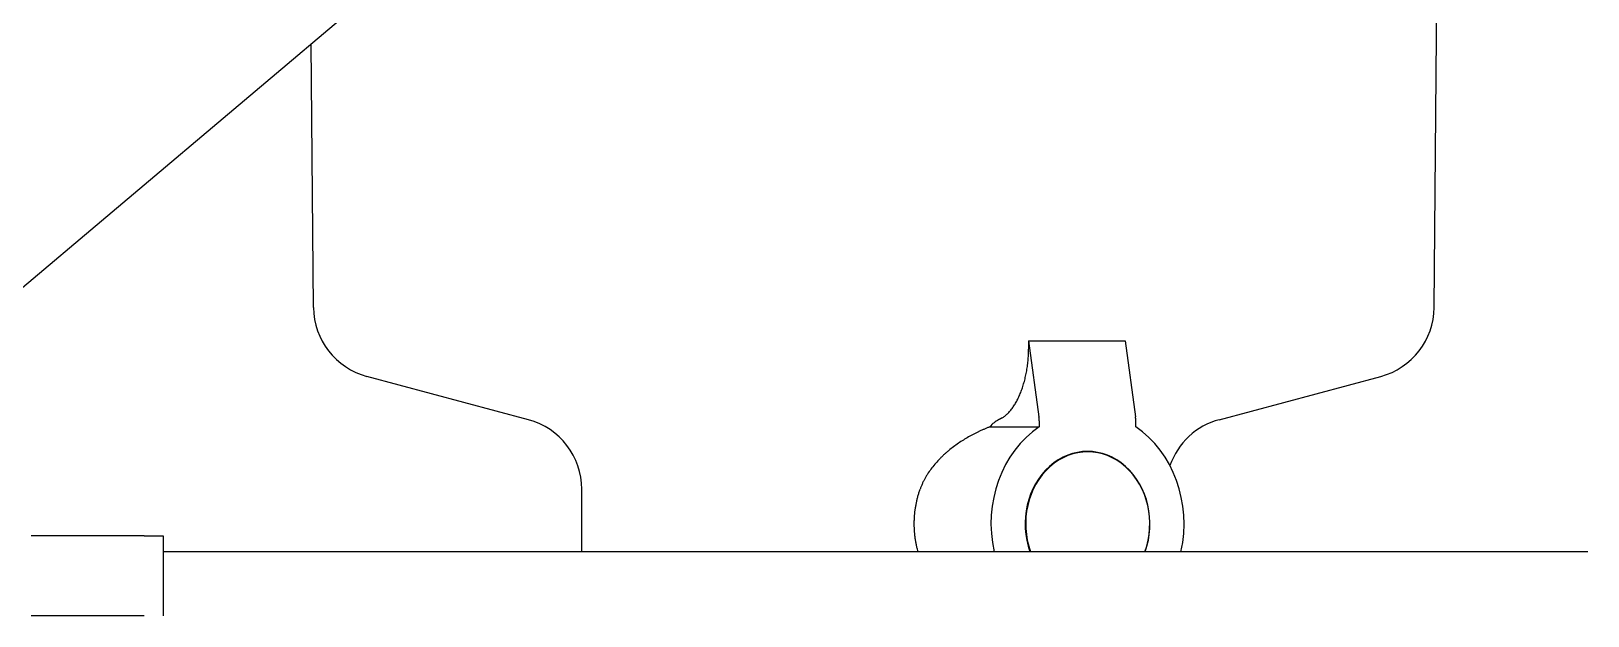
# Model space of a CAD drawing. Header units: millimetres. Extents: x 0 to 100323, y 0 to 59400.
# Drawn here: x 20918.4 to 21015.7, y 51313.5 to 51350 of the extents above; entities that cross this region are included whole.
import ezdxf

# ---------------------------------------------------------------- set-up
doc = ezdxf.new("R2010")
doc.units = ezdxf.units.MM
doc.header["$LTSCALE"] = 100
doc.layers.add('Visible', color=7, linetype='Continuous', lineweight=25)

msp = doc.modelspace()

# ---------------------------------------------------------------- linework, layer by layer
at = {"layer": 'Visible'}
for p, q in [((20916.524, 51332.899), (20976.366, 51383.381)), ((21006.068, 51332.786), (21006.273, 51356.266)), ((20936.044, 51332.786), (20935.9, 51349.245)), ((20980.728, 51330.703), (20980.726, 51330.18)), ((20980.728, 51330.703), (20981.374, 51325.956)), ((20980.728, 51330.703), (20986.759, 51330.703)), ((20986.759, 51330.703), (20987.405, 51325.956)), ((20949.471, 51325.774), (20939.379, 51328.478)), ((20992.641, 51325.774), (21002.733, 51328.478)), ((20978.3, 51325.331), (20981.391, 51325.331)), ((20981.391, 51325.697), (20981.391, 51325.331)), ((20987.422, 51325.331), (20987.422, 51325.697)), ((20952.806, 51317.529), (20952.806, 51321.428)), ((20925.467, 51318.529), (20918.396, 51318.529)), ((20925.467, 51318.529), (20926.637, 51318.529)), ((20926.637, 51318.529), (20926.637, 51313.529)), ((21015.673, 51317.529), (20926.637, 51317.529)), ((20925.467, 51313.529), (20918.396, 51313.529))]:
    msp.add_line(p, q, dxfattribs=at)
for centre, start, end in [((20940.544, 51332.825), 180.5, 255), ((21001.568, 51332.825), 285, 359.5), ((20948.306, 51321.428), 0, 75), ((20993.806, 51321.428), 105, 160.76186)]:
    msp.add_arc(centre, 4.5, start, end, dxfattribs=at)
for centre, major_axis, ratio, start_param, end_param in [((20984.407, 51319.269), (0, -7), 0.861576, 3.665191, 4.963594), ((20979.436, 51321.455), (0.021, 4.473), 0.515085, 0.264997, 0.524863), ((20980.884, 51325.697), (0, -1), 0.507629, 1.570796, 1.832596), ((20986.915, 51325.697), (0, -1), 0.507629, 1.570796, 1.832596), ((20984.407, 51319.269), (0, 7), 0.861576, 4.461184, 5.759587), ((20984.407, 51319.269), (0, 4.527), 0.861576, 4.317855, 8.248516), ((20984.42, 51319.269), (0, 4.5), 0.861576, 4.315375, 8.250996)]:
    msp.add_ellipse(centre, major_axis=major_axis, ratio=ratio, start_param=start_param, end_param=end_param, dxfattribs=at)
for points, knots in [([(20979.025, 51325.864), (20979.055, 51325.88), (20979.085, 51325.896), (20979.114, 51325.915), (20979.143, 51325.933), (20979.172, 51325.952), (20979.201, 51325.973), (20979.23, 51325.993), (20979.259, 51326.015), (20979.288, 51326.039), (20979.316, 51326.062), (20979.344, 51326.086), (20979.372, 51326.112), (20979.4, 51326.137), (20979.428, 51326.164), (20979.455, 51326.192), (20979.483, 51326.22), (20979.51, 51326.249), (20979.537, 51326.279), (20979.564, 51326.309), (20979.59, 51326.341), (20979.617, 51326.373), (20979.643, 51326.406), (20979.669, 51326.439), (20979.694, 51326.474), (20979.72, 51326.508), (20979.745, 51326.544), (20979.77, 51326.581), (20979.795, 51326.617), (20979.82, 51326.655), (20979.844, 51326.693), (20979.868, 51326.732), (20979.891, 51326.771), (20979.915, 51326.811), (20979.938, 51326.851), (20979.961, 51326.892), (20979.983, 51326.934), (20980.006, 51326.976), (20980.028, 51327.019), (20980.049, 51327.062), (20980.071, 51327.105), (20980.092, 51327.149), (20980.112, 51327.194), (20980.154, 51327.284), (20980.194, 51327.378), (20980.232, 51327.474), (20980.251, 51327.523), (20980.269, 51327.572), (20980.287, 51327.621), (20980.306, 51327.671), (20980.323, 51327.721), (20980.34, 51327.772), (20980.357, 51327.823), (20980.374, 51327.875), (20980.39, 51327.927), (20980.406, 51327.979), (20980.422, 51328.032), (20980.437, 51328.086), (20980.452, 51328.139), (20980.467, 51328.193), (20980.481, 51328.247), (20980.494, 51328.301), (20980.508, 51328.356), (20980.521, 51328.412), (20980.534, 51328.467), (20980.546, 51328.523), (20980.558, 51328.579), (20980.569, 51328.635), (20980.581, 51328.691), (20980.591, 51328.748), (20980.602, 51328.805), (20980.612, 51328.863), (20980.621, 51328.921), (20980.631, 51328.979), (20980.64, 51329.037), (20980.648, 51329.096), (20980.656, 51329.155), (20980.664, 51329.214), (20980.671, 51329.274), (20980.678, 51329.334), (20980.684, 51329.393), (20980.69, 51329.453), (20980.695, 51329.513), (20980.7, 51329.574), (20980.705, 51329.634), (20980.709, 51329.695), (20980.713, 51329.755), (20980.716, 51329.816), (20980.719, 51329.876), (20980.721, 51329.937), (20980.723, 51329.998), (20980.725, 51330.059), (20980.726, 51330.119), (20980.726, 51330.18)], [0, 0, 0, 0, 0.181842, 0.181842, 0.181842, 0.363805, 0.363805, 0.363805, 0.545715, 0.545715, 0.545715, 0.727586, 0.727586, 0.727586, 0.909958, 0.909958, 0.909958, 1.092797, 1.092797, 1.092797, 1.275989, 1.275989, 1.275989, 1.459403, 1.459403, 1.459403, 1.64289, 1.64289, 1.64289, 1.82629, 1.82629, 1.82629, 2.009432, 2.009432, 2.009432, 2.192145, 2.192145, 2.192145, 2.374255, 2.374255, 2.374255, 2.556281, 2.556281, 2.556281, 2.921866, 2.921866, 2.921866, 3.105152, 3.105152, 3.105152, 3.288579, 3.288579, 3.288579, 3.472006, 3.472006, 3.472006, 3.655292, 3.655292, 3.655292, 3.838305, 3.838305, 3.838305, 4.020919, 4.020919, 4.020919, 4.203023, 4.203023, 4.203023, 4.385028, 4.385028, 4.385028, 4.56765, 4.56765, 4.56765, 4.750707, 4.750707, 4.750707, 4.934007, 4.934007, 4.934007, 5.117361, 5.117361, 5.117361, 5.300594, 5.300594, 5.300594, 5.483549, 5.483549, 5.483549, 5.666089, 5.666089, 5.666089, 5.848105, 5.848105, 5.848105, 5.848105]), ([(20978.3, 51325.331), (20978.243, 51325.309), (20978.186, 51325.286), (20978.13, 51325.263), (20978.073, 51325.239), (20978.017, 51325.215), (20977.961, 51325.191), (20977.905, 51325.167), (20977.849, 51325.142), (20977.793, 51325.116), (20977.737, 51325.091), (20977.682, 51325.065), (20977.626, 51325.039), (20977.571, 51325.012), (20977.516, 51324.985), (20977.461, 51324.958), (20977.405, 51324.931), (20977.35, 51324.903), (20977.296, 51324.874), (20977.186, 51324.817), (20977.077, 51324.757), (20976.97, 51324.696), (20976.862, 51324.634), (20976.755, 51324.571), (20976.649, 51324.505), (20976.544, 51324.439), (20976.439, 51324.371), (20976.336, 51324.3), (20976.233, 51324.23), (20976.132, 51324.157), (20976.031, 51324.082), (20975.932, 51324.007), (20975.833, 51323.93), (20975.737, 51323.85), (20975.688, 51323.81), (20975.641, 51323.77), (20975.593, 51323.728), (20975.546, 51323.687), (20975.499, 51323.646), (20975.453, 51323.603), (20975.406, 51323.561), (20975.361, 51323.518), (20975.315, 51323.475), (20975.27, 51323.431), (20975.225, 51323.387), (20975.181, 51323.342), (20975.092, 51323.251), (20975.006, 51323.158), (20974.922, 51323.062), (20974.838, 51322.967), (20974.757, 51322.868), (20974.68, 51322.767), (20974.602, 51322.666), (20974.528, 51322.562), (20974.457, 51322.455), (20974.422, 51322.402), (20974.388, 51322.348), (20974.355, 51322.293), (20974.322, 51322.239), (20974.29, 51322.184), (20974.259, 51322.128), (20974.228, 51322.072), (20974.198, 51322.015), (20974.169, 51321.958), (20974.14, 51321.901), (20974.112, 51321.843), (20974.086, 51321.784), (20974.06, 51321.726), (20974.035, 51321.667), (20974.011, 51321.608), (20973.988, 51321.548), (20973.965, 51321.488), (20973.945, 51321.428)], [0, 0, 0, 0, 0.192616, 0.192616, 0.192616, 0.385136, 0.385136, 0.385136, 0.577479, 0.577479, 0.577479, 0.769575, 0.769575, 0.769575, 0.961854, 0.961854, 0.961854, 1.154471, 1.154471, 1.154471, 1.54039, 1.54039, 1.54039, 1.926739, 1.926739, 1.926739, 2.313033, 2.313033, 2.313033, 2.698907, 2.698907, 2.698907, 3.084128, 3.084128, 3.084128, 3.276458, 3.276458, 3.276458, 3.468599, 3.468599, 3.468599, 3.660752, 3.660752, 3.660752, 3.853442, 3.853442, 3.853442, 4.239715, 4.239715, 4.239715, 4.625989, 4.625989, 4.625989, 5.011334, 5.011334, 5.011334, 5.203551, 5.203551, 5.203551, 5.395637, 5.395637, 5.395637, 5.58791, 5.58791, 5.58791, 5.780147, 5.780147, 5.780147, 5.972205, 5.972205, 5.972205, 6.164288, 6.164288, 6.164288, 6.164288]), ([(20973.815, 51317.529), (20973.801, 51317.583), (20973.787, 51317.637), (20973.773, 51317.692), (20973.755, 51317.764), (20973.739, 51317.836), (20973.723, 51317.909), (20973.708, 51317.982), (20973.694, 51318.055), (20973.681, 51318.128), (20973.668, 51318.201), (20973.656, 51318.275), (20973.646, 51318.348), (20973.635, 51318.422), (20973.626, 51318.496), (20973.618, 51318.57), (20973.61, 51318.644), (20973.604, 51318.718), (20973.598, 51318.792), (20973.593, 51318.866), (20973.589, 51318.94), (20973.586, 51319.015), (20973.583, 51319.089), (20973.581, 51319.164), (20973.581, 51319.238), (20973.58, 51319.312), (20973.581, 51319.387), (20973.584, 51319.461), (20973.586, 51319.536), (20973.589, 51319.61), (20973.594, 51319.684), (20973.603, 51319.832), (20973.618, 51319.98), (20973.637, 51320.128), (20973.647, 51320.202), (20973.658, 51320.275), (20973.67, 51320.349), (20973.683, 51320.422), (20973.696, 51320.495), (20973.711, 51320.568), (20973.726, 51320.641), (20973.742, 51320.714), (20973.759, 51320.786), (20973.776, 51320.858), (20973.794, 51320.93), (20973.814, 51321.002), (20973.833, 51321.074), (20973.854, 51321.145), (20973.876, 51321.216), (20973.897, 51321.287), (20973.92, 51321.358), (20973.945, 51321.428)], [3.191787, 3.191787, 3.191787, 3.191787, 3.360125, 3.360125, 3.360125, 3.583181, 3.583181, 3.583181, 3.806443, 3.806443, 3.806443, 4.029782, 4.029782, 4.029782, 4.253067, 4.253067, 4.253067, 4.47617, 4.47617, 4.47617, 4.69921, 4.69921, 4.69921, 4.922417, 4.922417, 4.922417, 5.145661, 5.145661, 5.145661, 5.36881, 5.36881, 5.36881, 5.814981, 5.814981, 5.814981, 6.03824, 6.03824, 6.03824, 6.261463, 6.261463, 6.261463, 6.484518, 6.484518, 6.484518, 6.707536, 6.707536, 6.707536, 6.930614, 6.930614, 6.930614, 7.153627, 7.153627, 7.153627, 7.153627])]:
    msp.add_open_spline(points, degree=3, knots=knots, dxfattribs=at)
msp.add_rational_spline([(20979.025, 51325.864), (20978.938, 51325.819), (20978.853, 51325.774)], [1.05429690047, 1.05350376842, 1.05264712628], degree=2, dxfattribs=at)

doc.saveas('drawing.dxf')
